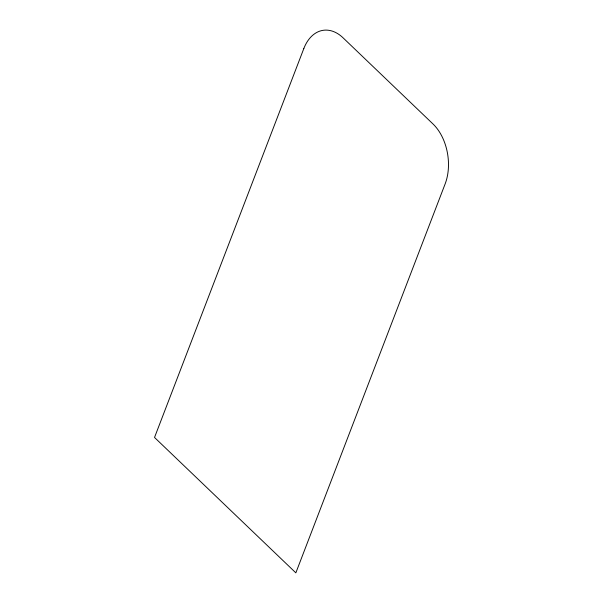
<?xml version="1.0" encoding="UTF-8"?>
<svg xmlns="http://www.w3.org/2000/svg" width="603" height="603" viewBox="0 0 603 603"><rect width="100%" height="100%" fill="white"/><g stroke="black" fill="none" stroke-linecap="round" stroke-linejoin="round"><path stroke-width="0.9" d="M303.814 48.572L154.526 437.461L295.847 572.85L445.127 183.953A43.341 28.665 81.6 0 0 433.007 123.984L343.077 37.831A43.341 28.665 81.6 0 0 303.814 48.572"/></g></svg>
